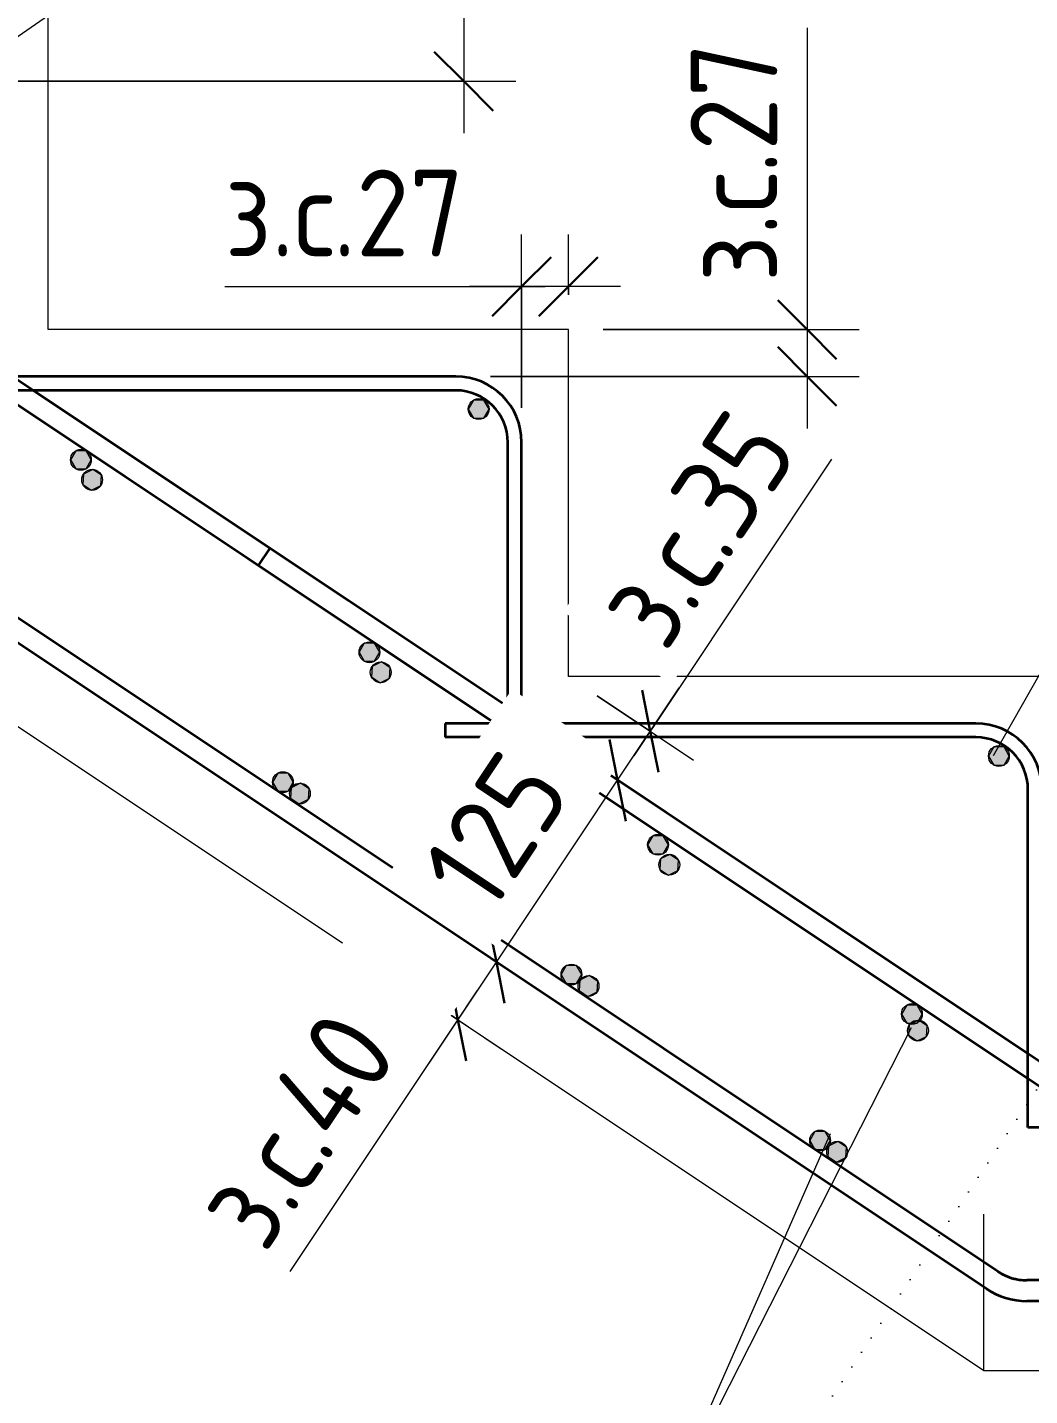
# Model space of a CAD drawing. Header units: millimetres. Extents: x 2384 to 38512, y -3571 to 48684.
# Drawn here: x 8291 to 8869, y -1135 to -346 of the extents above; entities that cross this region are included whole.
import ezdxf

# ---------------------------------------------------------------- set-up
doc = ezdxf.new("R2010")
doc.units = ezdxf.units.MM
doc.linetypes.add('01 Штриховая _2 мм_', pattern=[3, 2, -1])
doc.linetypes.add('04 Пунктир 10мм', pattern=[10, 0, -10])
for name, color, linetype, lineweight in [('AA_Dim', 7, 'Continuous', 9), ('AA_Dim-20', 7, 'Continuous', 9), ('AA_Linii', 7, 'Continuous', 9), ('AA_Razrez', 7, 'Continuous', 9), ('AA_Vinoska', 7, 'Continuous', 9), ('AF_Lestnica', 7, '01 Штриховая _2 мм_', 9), ('KR_Armatura', 7, 'Continuous', 20), ('KR_Armatura_Tonkie', 7, 'Continuous', 20)]:
    doc.layers.add(name, color=color, linetype=linetype, lineweight=lineweight)
doc.styles.add('ISOCPEUR_1', font='isocpeur.ttf', dxfattribs={"width": 0.9, "height": 50})
doc.dimstyles.new('00_Точн_3_знака__прозр_', dxfattribs={"dimscale": 304.8, "dimtxt": 49.799059, "dimasz": 0.111549, "dimexe": 0.098425, "dimexo": 0.065617, "dimgap": 0.006562, "dimtad": 1, "dimdec": 3, "dimrnd": 0.001, "dimdsep": 46, "dimtxsty": 'ISOCPEUR_1', "dimblk1": 'OBLIQUE', "dimblk2": 'OBLIQUE', "dimsah": 1, "dimcen": 0.09, "dimdle": 0.098425, "dimazin": 0, "dimtfac": 1, "dimtdec": 4, "dimtix": 1, "dimtmove": 1, "dimatfit": 3, "dimfxl": 1, "dimtvp": 1, "dimtolj": 1, "dimtzin": 0, "dimlwd": 18, "dimlwe": 18, "dimarcsym": 2})
doc.dimstyles.new('05_Округл_5мм__непрозр_', dxfattribs={"dimscale": 304.8, "dimtxt": 49.799059, "dimasz": 0.111549, "dimexe": 0.098425, "dimexo": 0.065617, "dimgap": 0.006562, "dimtad": 1, "dimdec": 0, "dimrnd": 5, "dimdsep": 46, "dimtxsty": 'ISOCPEUR_1', "dimblk1": 'OBLIQUE', "dimblk2": 'OBLIQUE', "dimsah": 1, "dimcen": 0.09, "dimdle": 0.098425, "dimazin": 0, "dimtfac": 1, "dimtdec": 4, "dimtix": 1, "dimtmove": 0, "dimatfit": 3, "dimfxl": 1, "dimtvp": 1, "dimtfill": 1, "dimtolj": 1, "dimtzin": 0, "dimlwd": 18, "dimlwe": 18, "dimarcsym": 2})
doc.dimstyles.new('05_Округл_5мм__непрозр__1', dxfattribs={"dimscale": 304.8, "dimtxt": 49.799059, "dimasz": 0.111549, "dimexe": 0.098425, "dimexo": 0.065617, "dimgap": 0.006562, "dimtad": 1, "dimdec": 0, "dimrnd": 5, "dimdsep": 46, "dimtxsty": 'ISOCPEUR_1', "dimblk1": 'OBLIQUE', "dimblk2": 'OBLIQUE', "dimsah": 1, "dimcen": 0.09, "dimdle": 0.098425, "dimazin": 0, "dimtfac": 1, "dimtdec": 4, "dimtix": 1, "dimtmove": 1, "dimatfit": 3, "dimfxl": 1, "dimtvp": 1, "dimtfill": 1, "dimtolj": 1, "dimtzin": 0, "dimlwd": 18, "dimlwe": 18, "dimarcsym": 2})
doc.dimstyles.new('05_Округл_5мм__прозр_', dxfattribs={"dimscale": 304.8, "dimtxt": 49.799059, "dimasz": 0.111549, "dimexe": 0.098425, "dimexo": 0.065617, "dimgap": 0.006562, "dimtad": 1, "dimdec": 0, "dimrnd": 5, "dimdsep": 46, "dimtxsty": 'ISOCPEUR_1', "dimblk1": 'OBLIQUE', "dimblk2": 'OBLIQUE', "dimsah": 1, "dimcen": 0.09, "dimdle": 0.098425, "dimazin": 0, "dimtfac": 1, "dimtdec": 4, "dimtix": 1, "dimtmove": 1, "dimatfit": 3, "dimfxl": 1, "dimtvp": 1, "dimtolj": 1, "dimtzin": 0, "dimlwd": 18, "dimlwe": 18, "dimarcsym": 2})

# ---------------------------------------------------------------- blocks, each defined once
blk = doc.blocks.new('Лестницы 1 - Лестницы 1-3670290-Сечение 2')
at = {"layer": 'AF_Lestnica', "linetype": 'Continuous', "lineweight": 20}
for p, q in [((3410.06, -520), (3410.06, -320)), ((3710.06, -520), (3410.06, -520)), ((3710.06, -720), (3710.06, -520)), ((4010.06, -720), (3710.06, -720)), ((3370.06, -733.7), (3949.51, -1120)), ((3949.51, -1120), (5310.06, -1120))]:
    blk.add_line(p, q, dxfattribs=at)
blk = doc.blocks.new('DIMBLOCK75-Сечение 2')
at = {"layer": 'AA_Dim-20', "lineweight": 18}
for p, q in [((8187.58, -350.81), (8187.58, -198.01)), ((8302.79, -300), (8302.79, -198.01)), ((8187.58, -228.01), (8332.79, -228.01)), ((8187.58, -228.01), (8187.58, -350.81)), ((8316.78, -228.01), (8245.18, -228.01)), ((8302.79, -228.01), (8302.79, -300)), ((8414.35, -228.01), (8316.78, -228.01))]:
    blk.add_line(p, q, dxfattribs=at)
at = {"layer": 'AA_Dim-20', "lineweight": 30}
for p, q in [((8187.58, -228.01), (8204.58, -211.01)), ((8302.79, -228.01), (8319.79, -211.01)), ((8187.58, -228.01), (8170.58, -245.01)), ((8302.79, -228.01), (8285.79, -245.01))]:
    blk.add_line(p, q, dxfattribs=at)
at = {"layer": 'AA_Dim-20', "color": 0, "lineweight": 18, "insert": (8336.78, -160.69), "char_height": 50, "width": 93.0859, "attachment_point": 1, "line_spacing_factor": 1.149209, "style": 'ISOCPEUR_1'}
blk.add_mtext('115', dxfattribs=at)
blk = doc.blocks.new('_Oblique')
at = {"color": 0, "linetype": 'ByBlock', "lineweight": -2}
blk.add_line((-0.5, -0.5), (0.5, 0.5), dxfattribs=at)
blk = doc.blocks.new('DIMBLOCK87-Сечение 2')
at = {"layer": 'AA_Dim-20', "lineweight": 18}
for p, q in [((8542.37, -230.32), (8542.37, -313.52)), ((8542.39, -290), (8542.39, -406.81)), ((8542.37, -313.52), (8542.39, -348.4)), ((8322.79, -320), (8572.39, -320)), ((8542.39, -320), (8322.79, -320)), ((8213.58, -376.81), (8572.39, -376.81)), ((8542.39, -376.81), (8213.58, -376.81))]:
    blk.add_line(p, q, dxfattribs=at)
at = {"layer": 'AA_Dim-20', "lineweight": 30}
for p, q in [((8542.39, -320), (8525.39, -303)), ((8542.39, -320), (8559.39, -337)), ((8542.39, -376.81), (8525.39, -359.81)), ((8542.39, -376.81), (8559.39, -393.81))]:
    blk.add_line(p, q, dxfattribs=at)
at = {"layer": 'AA_Dim-20', "color": 0, "lineweight": 18, "insert": (8475.04, -293.52), "char_height": 50, "width": 75.8478, "attachment_point": 1, "rotation": 90, "line_spacing_factor": 1.149209, "style": 'ISOCPEUR_1'}
blk.add_mtext('55', dxfattribs=at)
blk = doc.blocks.new('DIMBLOCK88-Сечение 2')
at = {"layer": 'AA_Dim-20', "lineweight": 30}
for p, q in [((8561.25, -884.6), (8556.53, -861.03)), ((8561.25, -884.6), (8565.96, -908.18)), ((8539.06, -917.89), (8534.35, -894.31)), ((8539.06, -917.89), (8543.78, -941.46))]:
    blk.add_line(p, q, dxfattribs=at)
at = {"layer": 'AA_Dim-20', "lineweight": 18}
for p, q in [((8557.89, -882.36), (8586.21, -901.25)), ((8561.25, -884.6), (8557.89, -882.36)), ((8522.42, -942.85), (8561.25, -884.6)), ((8537.31, -920.51), (8550.15, -901.25)), ((8442.29, -1063.05), (8537.31, -920.51)), ((8535.7, -915.64), (8564.02, -934.53)), ((8539.06, -917.89), (8535.7, -915.64))]:
    blk.add_line(p, q, dxfattribs=at)
at = {"layer": 'AA_Dim-20', "color": 0, "lineweight": 18, "insert": (8386.27, -1025.7), "char_height": 50, "width": 181.575, "attachment_point": 1, "rotation": 56.30993, "line_spacing_factor": 1.149209, "style": 'ISOCPEUR_1', "bg_fill": 3, "box_fill_scale": 1.25, "bg_fill_color": 256, "bg_fill_true_color": 13158600, "bg_fill_transparency": 0}
blk.add_mtext('з.с.40', dxfattribs=at)
blk = doc.blocks.new('DIMBLOCK89-Сечение 2')
at = {"layer": 'AA_Dim-20', "lineweight": 30}
for p, q in [((8631.14, -779.77), (8626.43, -756.19)), ((8631.14, -779.77), (8635.86, -803.34)), ((8561.25, -884.6), (8556.53, -861.03)), ((8561.25, -884.6), (8565.96, -908.18))]:
    blk.add_line(p, q, dxfattribs=at)
at = {"layer": 'AA_Dim-20', "lineweight": 18}
for p, q in [((8561.25, -884.6), (8631.14, -779.77)), ((8627.78, -777.52), (8656.1, -796.41)), ((8631.14, -779.77), (8627.78, -777.52)), ((8557.89, -882.36), (8586.21, -901.25)), ((8561.25, -884.6), (8557.89, -882.36))]:
    blk.add_line(p, q, dxfattribs=at)
at = {"layer": 'AA_Dim-20', "color": 0, "lineweight": 18, "insert": (8516.27, -830.7), "char_height": 50, "width": 103.4288, "attachment_point": 1, "rotation": 56.30993, "line_spacing_factor": 1.149209, "style": 'ISOCPEUR_1', "bg_fill": 3, "box_fill_scale": 1.25, "bg_fill_color": 256, "bg_fill_true_color": 13158600, "bg_fill_transparency": 0}
blk.add_mtext('125', dxfattribs=at)
blk = doc.blocks.new('DIMBLOCK90-Сечение 2')
at = {"layer": 'AA_Dim-20', "lineweight": 18}
for p, q in [((8754.54, -594.67), (8662.17, -733.23)), ((8619.43, -731.09), (8674.96, -768.12)), ((8650, -751.48), (8619.43, -731.09)), ((8631.14, -779.77), (8666.64, -726.51)), ((8662.17, -733.23), (8640.57, -765.62)), ((8627.78, -777.52), (8656.1, -796.41)), ((8631.14, -779.77), (8627.78, -777.52))]:
    blk.add_line(p, q, dxfattribs=at)
at = {"layer": 'AA_Dim-20', "lineweight": 30}
for p, q in [((8650, -751.48), (8645.29, -727.9)), ((8631.14, -779.77), (8626.43, -756.19)), ((8650, -751.48), (8654.72, -775.05)), ((8631.14, -779.77), (8635.86, -803.34))]:
    blk.add_line(p, q, dxfattribs=at)
at = {"layer": 'AA_Dim-20', "color": 0, "lineweight": 18, "insert": (8617.24, -679.24), "char_height": 50, "width": 175.829, "attachment_point": 1, "rotation": 56.30993, "line_spacing_factor": 1.149209, "style": 'ISOCPEUR_1', "bg_fill": 3, "box_fill_scale": 1.25, "bg_fill_color": 256, "bg_fill_true_color": 13158600, "bg_fill_transparency": 0}
blk.add_mtext('з.с.35', dxfattribs=at)
blk = doc.blocks.new('DIMBLOCK100-Сечение 2')
at = {"layer": 'AA_Dim-20', "lineweight": 18}
for p, q in [((8740.51, -346.05), (8740.51, -512.58)), ((8740.43, -490), (8740.43, -577)), ((8740.51, -512.58), (8740.43, -533.5)), ((8622.79, -520), (8770.43, -520)), ((8740.43, -520), (8622.79, -520)), ((8557.79, -547), (8770.43, -547)), ((8740.43, -547), (8557.79, -547))]:
    blk.add_line(p, q, dxfattribs=at)
at = {"layer": 'AA_Dim-20', "lineweight": 30}
for p, q in [((8740.43, -520), (8723.43, -503)), ((8740.43, -520), (8757.43, -537)), ((8740.43, -547), (8723.43, -530)), ((8740.43, -547), (8757.43, -564))]:
    blk.add_line(p, q, dxfattribs=at)
at = {"layer": 'AA_Dim-20', "color": 0, "lineweight": 18, "insert": (8673.19, -492.58), "char_height": 50, "width": 175.829, "attachment_point": 1, "rotation": 90, "line_spacing_factor": 1.149209, "style": 'ISOCPEUR_1'}
blk.add_mtext('з.с.27', dxfattribs=at)
blk = doc.blocks.new('DIMBLOCK101-Сечение 2')
at = {"layer": 'AA_Dim-20', "lineweight": 18}
for p, q in [((8575.79, -565), (8575.79, -465.19)), ((8602.79, -500), (8602.79, -465.19)), ((8404.57, -495.11), (8571.1, -495.11)), ((8632.79, -495.19), (8545.79, -495.19)), ((8571.1, -495.11), (8589.29, -495.19)), ((8575.79, -495.19), (8575.79, -565)), ((8602.79, -495.19), (8602.79, -500))]:
    blk.add_line(p, q, dxfattribs=at)
at = {"layer": 'AA_Dim-20', "lineweight": 30}
for p, q in [((8575.79, -495.19), (8592.79, -478.19)), ((8602.79, -495.19), (8619.79, -478.19)), ((8575.79, -495.19), (8558.79, -512.19)), ((8602.79, -495.19), (8585.79, -512.19))]:
    blk.add_line(p, q, dxfattribs=at)
at = {"layer": 'AA_Dim-20', "color": 0, "lineweight": 18, "insert": (8404.57, -427.79), "char_height": 50, "width": 175.829, "attachment_point": 1, "line_spacing_factor": 1.149209, "style": 'ISOCPEUR_1'}
blk.add_mtext('з.с.27', dxfattribs=at)

msp = doc.modelspace()

# ---------------------------------------------------------------- hatches: boundary and pattern name
at = {"layer": 'KR_Armatura'}
h = msp.add_hatch(color=256, dxfattribs=at)
edge = h.paths.add_edge_path()
edge.add_arc((8550.9985, -565.7866), 6, 0, 360)
for points in [[(8547.9985, -570.9827), (8553.9985, -570.9827), (8556.9985, -565.7866), (8553.9985, -560.5904), (8547.9985, -560.5904), (8544.9985, -565.7866)], [(8318.6127, -600.2437), (8324.6127, -600.2437), (8327.6127, -595.0476), (8324.6127, -589.8514), (8318.6127, -589.8514), (8315.6127, -595.0476)], [(8327.7239, -612.5778), (8333.1023, -609.9184), (8333.4885, -603.9309), (8328.4962, -600.6027), (8323.1177, -603.262), (8322.7316, -609.2496)], [(8485.0227, -711.1837), (8491.0227, -711.1837), (8494.0227, -705.9876), (8491.0227, -700.7914), (8485.0227, -700.7914), (8482.0227, -705.9876)], [(8494.1339, -723.5178), (8499.5124, -720.8585), (8499.8985, -714.8709), (8494.9062, -711.5427), (8489.5278, -714.2021), (8489.1416, -720.1896)], [(8853.9985, -770.9827), (8856.9985, -765.7866), (8853.9985, -760.5904), (8847.9985, -760.5904), (8844.9985, -765.7866), (8847.9985, -770.9827)], [(8435.0997, -786.0683), (8441.0997, -786.0683), (8444.0997, -780.8721), (8441.0997, -775.676), (8435.0997, -775.676), (8432.0997, -780.8721)], [(8447.5391, -793.4101), (8452.9176, -790.7507), (8453.3037, -784.7631), (8448.3114, -781.4349), (8442.933, -784.0943), (8442.5468, -790.0818)], [(8651.4328, -822.1238), (8657.4328, -822.1238), (8660.4328, -816.9276), (8657.4328, -811.7315), (8651.4328, -811.7315), (8648.4328, -816.9276)], [(8660.544, -834.4579), (8665.9224, -831.7985), (8666.3086, -825.8109), (8661.3163, -822.4827), (8655.9378, -825.1421), (8655.5517, -831.1297)], [(8601.5098, -897.0083), (8607.5098, -897.0083), (8610.5098, -891.8122), (8607.5098, -886.616), (8601.5098, -886.616), (8598.5098, -891.8122)], [(8613.9492, -904.3501), (8619.3276, -901.6907), (8619.7138, -895.7032), (8614.7215, -892.375), (8609.343, -895.0343), (8608.9569, -901.0219)], [(8797.8428, -919.7305), (8803.8428, -919.7305), (8806.8428, -914.5343), (8803.8428, -909.3382), (8797.8428, -909.3382), (8794.8428, -914.5343)], [(8803.9305, -930.0547), (8809.309, -927.3954), (8809.6951, -921.4078), (8804.7028, -918.0796), (8799.3244, -920.739), (8798.9382, -926.7265)], [(8744.8963, -992.6052), (8750.8963, -992.6052), (8753.8963, -987.409), (8750.8963, -982.2129), (8744.8963, -982.2129), (8741.8963, -987.409)], [(8757.3357, -999.947), (8762.7141, -997.2876), (8763.1003, -991.3), (8758.108, -987.9718), (8752.7295, -990.6312), (8752.3434, -996.6188)]]:
    msp.add_hatch(color=256, dxfattribs=at).paths.add_polyline_path(points)
h = msp.add_hatch(color=256, dxfattribs=at)
edge = h.paths.add_edge_path()
edge.add_arc((8321.6127, -595.0476), 6, 0, 360)
h = msp.add_hatch(color=256, dxfattribs=at)
edge = h.paths.add_edge_path()
edge.add_arc((8328.11, -606.5902), 6, 0, 360)
h = msp.add_hatch(color=256, dxfattribs=at)
edge = h.paths.add_edge_path()
edge.add_arc((8488.0227, -705.9876), 6, 0, 360)
h = msp.add_hatch(color=256, dxfattribs=at)
edge = h.paths.add_edge_path()
edge.add_arc((8494.5201, -717.5303), 6, 0, 360)
h = msp.add_hatch(color=256, dxfattribs=at)
edge = h.paths.add_edge_path()
edge.add_arc((8850.9985, -765.7866), 6, 0, 360)
h = msp.add_hatch(color=256, dxfattribs=at)
edge = h.paths.add_edge_path()
edge.add_arc((8438.0997, -780.8721), 6, 0, 360)
h = msp.add_hatch(color=256, dxfattribs=at)
edge = h.paths.add_edge_path()
edge.add_arc((8447.9253, -787.4225), 6, 0, 360)
h = msp.add_hatch(color=256, dxfattribs=at)
edge = h.paths.add_edge_path()
edge.add_arc((8654.4328, -816.9276), 6, 0, 360)
h = msp.add_hatch(color=256, dxfattribs=at)
edge = h.paths.add_edge_path()
edge.add_arc((8660.9301, -828.4703), 6, 0, 360)
h = msp.add_hatch(color=256, dxfattribs=at)
edge = h.paths.add_edge_path()
edge.add_arc((8604.5098, -891.8122), 6, 0, 360)
h = msp.add_hatch(color=256, dxfattribs=at)
edge = h.paths.add_edge_path()
edge.add_arc((8614.3353, -898.3625), 6, 0, 360)
h = msp.add_hatch(color=256, dxfattribs=at)
edge = h.paths.add_edge_path()
edge.add_arc((8800.8428, -914.5343), 6, 0, 360)
h = msp.add_hatch(color=256, dxfattribs=at)
edge = h.paths.add_edge_path()
edge.add_arc((8804.3167, -924.0672), 6, 0, 360)
h = msp.add_hatch(color=256, dxfattribs=at)
edge = h.paths.add_edge_path()
edge.add_arc((8747.8963, -987.409), 6, 0, 360)
h = msp.add_hatch(color=256, dxfattribs=at)
edge = h.paths.add_edge_path()
edge.add_arc((8757.7218, -993.9594), 6, 0, 360)

# ---------------------------------------------------------------- linework, layer by layer
at = {"layer": 'AA_Linii'}
msp.add_line((8842.2302, -1119.9998), (8842.2302, -1029.9998), dxfattribs=at)
at = {"layer": 'AA_Vinoska'}
for p, q in [((8269.7025, -361.673), (8637.2922, -105.4378)), ((8847.8195, -765.496), (9009.2029, -481.2529)), ((8800.3432, -922.5204), (8653.0678, -1212.2817)), ((8753.6461, -983.5858), (8653.0678, -1212.2817))]:
    msp.add_line(p, q, dxfattribs=at)
at = {"layer": 'KR_Armatura'}
for p, q in [((8547.9985, -560.5904), (8544.9985, -565.7866)), ((8544.9985, -565.7866), (8547.9985, -570.9827)), ((8553.9985, -560.5904), (8547.9985, -560.5904)), ((8556.9985, -565.7866), (8553.9985, -560.5904)), ((8553.9985, -570.9827), (8556.9985, -565.7866)), ((8547.9985, -570.9827), (8553.9985, -570.9827)), ((8318.6127, -589.8514), (8315.6127, -595.0476)), ((8324.6127, -589.8514), (8318.6127, -589.8514)), ((8327.6127, -595.0476), (8324.6127, -589.8514)), ((8315.6127, -595.0476), (8318.6127, -600.2437)), ((8324.6127, -600.2437), (8327.6127, -595.0476)), ((8318.6127, -600.2437), (8324.6127, -600.2437)), ((8323.1177, -603.262), (8322.7316, -609.2496)), ((8328.4962, -600.6027), (8323.1177, -603.262)), ((8333.4885, -603.9309), (8328.4962, -600.6027)), ((8333.1023, -609.9184), (8333.4885, -603.9309)), ((8322.7316, -609.2496), (8327.7239, -612.5778)), ((8327.7239, -612.5778), (8333.1023, -609.9184)), ((8485.0227, -700.7914), (8482.0227, -705.9876)), ((8491.0227, -700.7914), (8485.0227, -700.7914)), ((8494.0227, -705.9876), (8491.0227, -700.7914)), ((8482.0227, -705.9876), (8485.0227, -711.1837)), ((8491.0227, -711.1837), (8494.0227, -705.9876)), ((8485.0227, -711.1837), (8491.0227, -711.1837)), ((8489.5278, -714.2021), (8489.1416, -720.1896)), ((8494.9062, -711.5427), (8489.5278, -714.2021)), ((8499.8985, -714.8709), (8494.9062, -711.5427)), ((8499.5124, -720.8585), (8499.8985, -714.8709)), ((8489.1416, -720.1896), (8494.1339, -723.5178)), ((8494.1339, -723.5178), (8499.5124, -720.8585)), ((8847.9985, -760.5904), (8844.9985, -765.7866)), ((8853.9985, -760.5904), (8847.9985, -760.5904)), ((8856.9985, -765.7866), (8853.9985, -760.5904)), ((8844.9985, -765.7866), (8847.9985, -770.9827)), ((8847.9985, -770.9827), (8853.9985, -770.9827)), ((8853.9985, -770.9827), (8856.9985, -765.7866)), ((8435.0997, -775.676), (8432.0997, -780.8721)), ((8432.0997, -780.8721), (8435.0997, -786.0683)), ((8441.0997, -775.676), (8435.0997, -775.676)), ((8444.0997, -780.8721), (8441.0997, -775.676)), ((8441.0997, -786.0683), (8444.0997, -780.8721)), ((8435.0997, -786.0683), (8441.0997, -786.0683)), ((8442.933, -784.0943), (8442.5468, -790.0818)), ((8448.3114, -781.4349), (8442.933, -784.0943)), ((8453.3037, -784.7631), (8448.3114, -781.4349)), ((8452.9176, -790.7507), (8453.3037, -784.7631)), ((8442.5468, -790.0818), (8447.5391, -793.4101)), ((8447.5391, -793.4101), (8452.9176, -790.7507)), ((8651.4328, -811.7315), (8648.4328, -816.9276)), ((8657.4328, -811.7315), (8651.4328, -811.7315)), ((8660.4328, -816.9276), (8657.4328, -811.7315)), ((8648.4328, -816.9276), (8651.4328, -822.1238)), ((8657.4328, -822.1238), (8660.4328, -816.9276)), ((8651.4328, -822.1238), (8657.4328, -822.1238)), ((8655.9378, -825.1421), (8655.5517, -831.1297)), ((8661.3163, -822.4827), (8655.9378, -825.1421)), ((8666.3086, -825.8109), (8661.3163, -822.4827)), ((8665.9224, -831.7985), (8666.3086, -825.8109)), ((8655.5517, -831.1297), (8660.544, -834.4579)), ((8660.544, -834.4579), (8665.9224, -831.7985)), ((8601.5098, -886.616), (8598.5098, -891.8122)), ((8607.5098, -886.616), (8601.5098, -886.616)), ((8610.5098, -891.8122), (8607.5098, -886.616)), ((8598.5098, -891.8122), (8601.5098, -897.0083)), ((8601.5098, -897.0083), (8607.5098, -897.0083)), ((8607.5098, -897.0083), (8610.5098, -891.8122)), ((8609.343, -895.0343), (8608.9569, -901.0219)), ((8614.7215, -892.375), (8609.343, -895.0343)), ((8619.7138, -895.7032), (8614.7215, -892.375)), ((8619.3276, -901.6907), (8619.7138, -895.7032)), ((8608.9569, -901.0219), (8613.9492, -904.3501)), ((8613.9492, -904.3501), (8619.3276, -901.6907)), ((8797.8428, -909.3382), (8794.8428, -914.5343)), ((8794.8428, -914.5343), (8797.8428, -919.7305)), ((8803.8428, -909.3382), (8797.8428, -909.3382)), ((8806.8428, -914.5343), (8803.8428, -909.3382)), ((8803.8428, -919.7305), (8806.8428, -914.5343)), ((8797.8428, -919.7305), (8803.8428, -919.7305)), ((8799.3244, -920.739), (8798.9382, -926.7265)), ((8804.7028, -918.0796), (8799.3244, -920.739)), ((8809.6951, -921.4078), (8804.7028, -918.0796)), ((8809.309, -927.3954), (8809.6951, -921.4078)), ((8798.9382, -926.7265), (8803.9305, -930.0547)), ((8803.9305, -930.0547), (8809.309, -927.3954)), ((8744.8963, -982.2129), (8741.8963, -987.409)), ((8750.8963, -982.2129), (8744.8963, -982.2129)), ((8753.8963, -987.409), (8750.8963, -982.2129)), ((8741.8963, -987.409), (8744.8963, -992.6052)), ((8744.8963, -992.6052), (8750.8963, -992.6052)), ((8750.8963, -992.6052), (8753.8963, -987.409)), ((8752.7295, -990.6312), (8752.3434, -996.6188)), ((8758.108, -987.9718), (8752.7295, -990.6312)), ((8763.1003, -991.3), (8758.108, -987.9718)), ((8762.7141, -997.2876), (8763.1003, -991.3)), ((8752.3434, -996.6188), (8757.3357, -999.947)), ((8757.3357, -999.947), (8762.7141, -997.2876))]:
    msp.add_line(p, q, dxfattribs=at)
for centre in [(8550.9985, -565.7866), (8321.6127, -595.0476), (8328.11, -606.5902), (8488.0227, -705.9876), (8494.5201, -717.5303), (8850.9985, -765.7866), (8438.0997, -780.8721), (8447.9253, -787.4225), (8654.4328, -816.9276), (8660.9301, -828.4703), (8604.5098, -891.8122), (8614.3353, -898.3625), (8800.8428, -914.5343), (8804.3167, -924.0672), (8747.8963, -987.409), (8757.7218, -993.9594)]:
    msp.add_circle(centre, 6, dxfattribs=at)
at = {"layer": 'KR_Armatura_Tonkie', "lineweight": 35}
for p, q in [((9055.9332, -1062.9613), (8069.2898, -405.199)), ((9049.2768, -1072.9459), (8062.6334, -415.1836)), ((8850.4168, -1062.9613), (8066.1135, -540.0924)), ((8850.4165, -1062.9611), (8066.1136, -540.0925)), ((8850.4165, -1062.9611), (8066.1136, -540.0925)), ((8850.4165, -1062.9611), (8066.1136, -540.0925)), ((8843.7604, -1072.9459), (8059.4571, -550.077)), ((8843.7601, -1072.9457), (8059.4572, -550.0771)), ((8843.7601, -1072.9457), (8059.4572, -550.0771)), ((8843.7601, -1072.9457), (8059.4572, -550.0771)), ((8537.7853, -546.9998), (8231.7853, -546.9998)), ((8537.7853, -546.9998), (8281.9909, -546.9998)), ((8537.7853, -546.9998), (8281.9909, -546.9998)), ((8537.7853, -546.9998), (8281.9909, -546.9998)), ((8537.7853, -554.9998), (8231.7853, -554.9998)), ((8293.9909, -554.9998), (8275.7853, -554.9998)), ((8293.9909, -554.9998), (8275.7853, -554.9998)), ((8293.9909, -554.9998), (8275.7853, -554.9998)), ((8560.3576, -746.9998), (8275.7853, -557.2849)), ((8560.3576, -746.9998), (8275.7853, -557.2849)), ((8560.3576, -746.9998), (8275.7853, -557.2849)), ((8567.7853, -737.5293), (8293.9909, -554.9998)), ((8567.7853, -737.5293), (8293.9909, -554.9998)), ((8567.7853, -737.5293), (8293.9909, -554.9998)), ((8537.7853, -554.9998), (8293.9909, -554.9998)), ((8537.7853, -554.9998), (8293.9909, -554.9998)), ((8537.7853, -554.9998), (8293.9909, -554.9998)), ((8567.7853, -779.9998), (8567.7853, -584.9998)), ((8567.7853, -737.5293), (8567.7853, -584.9998)), ((8567.7853, -737.5293), (8567.7853, -584.9998)), ((8567.7853, -737.5293), (8567.7853, -584.9998)), ((8575.7853, -779.9998), (8575.7853, -584.9998)), ((8575.7853, -742.8627), (8575.7853, -584.9998)), ((8575.7853, -742.8627), (8575.7853, -584.9998)), ((8575.7853, -742.8627), (8575.7853, -584.9998)), ((8430.5722, -646.0539), (8423.9158, -656.0385)), ((8430.5722, -646.0539), (8423.9158, -656.0385)), ((8430.5722, -646.0539), (8423.9158, -656.0385)), ((8430.5722, -646.0539), (8423.9158, -656.0385)), ((8911.9332, -966.9613), (8430.5722, -646.0539)), ((8567.7853, -737.5293), (8430.5722, -646.0539)), ((8567.7853, -737.5293), (8430.5722, -646.0539)), ((8567.7853, -737.5293), (8430.5722, -646.0539)), ((8905.2768, -976.9459), (8423.9158, -656.0385)), ((8560.3576, -746.9998), (8423.9158, -656.0385)), ((8560.3576, -746.9998), (8423.9158, -656.0385)), ((8560.3576, -746.9998), (8423.9158, -656.0385)), ((8567.7853, -746.9998), (8567.7853, -737.5293)), ((8837.7853, -746.9998), (8531.7853, -746.9998)), ((8531.7853, -746.9998), (8531.7853, -754.9998)), ((8560.3576, -746.9998), (8531.7853, -746.9998)), ((8531.7853, -746.9998), (8531.7853, -754.9998)), ((8560.3576, -746.9998), (8531.7853, -746.9998)), ((8531.7853, -746.9998), (8531.7853, -754.9998)), ((8560.3576, -746.9998), (8531.7853, -746.9998)), ((8531.7853, -746.9998), (8531.7853, -754.9998)), ((8567.7853, -746.9998), (8560.3576, -746.9998)), ((8581.9909, -746.9998), (8575.7853, -742.8627)), ((8581.9909, -746.9998), (8575.7853, -742.8627)), ((8581.9909, -746.9998), (8575.7853, -742.8627)), ((8575.7853, -746.9998), (8575.7853, -742.8627)), ((8581.9909, -746.9998), (8575.7853, -742.8627)), ((8581.9909, -746.9998), (8575.7853, -742.8627)), ((8581.9909, -746.9998), (8575.7853, -742.8627)), ((8581.9909, -746.9998), (8575.7853, -746.9998)), ((8837.7853, -746.9998), (8581.9909, -746.9998)), ((8837.7853, -746.9998), (8581.9909, -746.9998)), ((8837.7853, -746.9998), (8581.9909, -746.9998)), ((8837.7853, -754.9998), (8531.7853, -754.9998)), ((8567.7853, -754.9998), (8531.7853, -754.9998)), ((8567.7853, -754.9998), (8531.7853, -754.9998)), ((8567.7853, -754.9998), (8531.7853, -754.9998)), ((8567.7853, -779.9998), (8567.7853, -754.9998)), ((8567.7853, -779.9998), (8567.7853, -754.9998)), ((8567.7853, -779.9998), (8567.7853, -754.9998)), ((8575.7853, -757.2849), (8575.7853, -754.9998)), ((8593.9909, -754.9998), (8575.7853, -754.9998)), ((8867.7853, -937.5293), (8593.9909, -754.9998)), ((8867.7853, -937.5293), (8593.9909, -754.9998)), ((8867.7853, -937.5293), (8593.9909, -754.9998)), ((8837.7853, -754.9998), (8593.9909, -754.9998)), ((8837.7853, -754.9998), (8593.9909, -754.9998)), ((8837.7853, -754.9998), (8593.9909, -754.9998)), ((8867.7853, -937.5293), (8593.9909, -754.9998)), ((8867.7853, -937.5293), (8593.9909, -754.9998)), ((8867.7853, -937.5293), (8593.9909, -754.9998)), ((8867.7853, -951.9515), (8575.7853, -757.2849)), ((8867.7853, -951.9515), (8575.7853, -757.2849)), ((8867.7853, -951.9515), (8575.7853, -757.2849)), ((8575.7853, -779.9998), (8575.7853, -757.2849)), ((8575.7853, -779.9998), (8575.7853, -757.2849)), ((8575.7853, -779.9998), (8575.7853, -757.2849)), ((8867.7853, -951.9515), (8575.7853, -757.2849)), ((8867.7853, -951.9515), (8575.7853, -757.2849)), ((8867.7853, -951.9515), (8575.7853, -757.2849)), ((8575.7853, -779.9998), (8567.7853, -779.9998)), ((8575.7853, -779.9998), (8567.7853, -779.9998)), ((8575.7853, -779.9998), (8567.7853, -779.9998)), ((8575.7853, -779.9998), (8567.7853, -779.9998)), ((8867.7853, -979.9998), (8867.7853, -784.9998)), ((8867.7853, -937.5293), (8867.7853, -784.9998)), ((8867.7853, -937.5293), (8867.7853, -784.9998)), ((8867.7853, -937.5293), (8867.7853, -784.9998)), ((8867.7853, -951.9515), (8867.7853, -937.5293)), ((8867.7853, -979.9998), (8867.7853, -951.9515)), ((8867.7853, -979.9998), (8867.7853, -951.9515)), ((8867.7853, -979.9998), (8867.7853, -951.9515)), ((8875.7853, -979.9998), (8867.7853, -979.9998)), ((8875.7853, -979.9998), (8867.7853, -979.9998)), ((8875.7853, -979.9998), (8867.7853, -979.9998)), ((8875.7853, -979.9998), (8867.7853, -979.9998)), ((10254.7853, -1067.9998), (8867.0578, -1067.9998)), ((9041.8526, -1067.9964), (8867.058, -1067.9996)), ((9041.8526, -1067.9964), (8867.058, -1067.9996)), ((9041.8526, -1067.9964), (8867.058, -1067.9996)), ((10254.7853, -1079.9998), (8867.0578, -1079.9998)), ((10254.7853, -1079.9742), (8867.0583, -1079.9996)), ((10254.7853, -1079.9742), (8867.0583, -1079.9996)), ((10254.7853, -1079.9742), (8867.0583, -1079.9996))]:
    msp.add_line(p, q, dxfattribs=at)
for centre, radius, start, end in [((8537.7853, -584.9998), 38, 360, 90), ((8537.7853, -584.9998), 38, 360, 90), ((8537.7853, -584.9998), 38, 360, 90), ((8537.7853, -584.9998), 38, 360, 90), ((8537.7853, -584.9998), 30, 0, 90), ((8537.7853, -584.9998), 30, 0, 90), ((8537.7853, -584.9998), 30, 0, 90), ((8537.7853, -584.9998), 30, 0, 90), ((8837.7853, -784.9998), 38, 360, 90), ((8837.7853, -784.9998), 38, 360, 90), ((8837.7853, -784.9998), 38, 360, 90), ((8837.7853, -784.9998), 38, 360, 90), ((8837.7853, -784.9998), 30, 0, 90), ((8837.7853, -784.9998), 30, 0, 90), ((8837.7853, -784.9998), 30, 0, 90), ((8837.7853, -784.9998), 30, 0, 90), ((8867.0578, -1037.9998), 30, 236.3099325, 270), ((8867.0575, -1037.9996), 30, 236.3105799, 247.5403038), ((8867.0575, -1037.9996), 30, 236.3105799, 247.5403038), ((8867.0575, -1037.9996), 30, 236.3105799, 247.5403038), ((8867.0575, -1037.9996), 30, 247.5405633, 258.7705559), ((8867.0575, -1037.9996), 30, 247.5405633, 258.7705559), ((8867.0575, -1037.9996), 30, 247.5405633, 258.7705559), ((8867.0575, -1037.9996), 30, 258.7706752, 270.0005673), ((8867.0575, -1037.9996), 30, 258.7706752, 270.0005673), ((8867.0575, -1037.9996), 30, 258.7706752, 270.0005673), ((8867.0575, -1037.9996), 42, 236.3099325, 270.0010465), ((8867.0575, -1037.9996), 42, 236.3099325, 270.0010465), ((8867.0575, -1037.9996), 42, 236.3099325, 270.0010465), ((8867.0578, -1037.9998), 42, 236.3099325, 270)]:
    msp.add_arc(centre, radius, start, end, dxfattribs=at)

# ---------------------------------------------------------------- block references
at = {"layer": 'AF_Lestnica', "linetype": 'Continuous', "lineweight": 20}
msp.add_blockref('Лестницы 1 - Лестницы 1-3670290-Сечение 2', (4892.7237, 0), dxfattribs=at)

# ---------------------------------------------------------------- dimensions: what is measured, and where the dimension line sits
at = {"layer": 'AA_Dim', "lineweight": 18}
dim = msp.add_linear_dim(base=(8302.7853, -228.0104), p1=(8187.5795, -370.8081), p2=(8302.7853, -319.9998), dimstyle='05_Округл_5мм__прозр_', override={"dimpost": '<>', "dimfxl": 125.912147}, dxfattribs=at)
dim.commit()
dim.dimension.update_dxf_attribs({"geometry": 'DIMBLOCK75-Сечение 2', "text_midpoint": (8383.322, -194.0209), "dimtype": 160})
dim = msp.add_linear_dim(base=(8542.3934, -376.8081), p1=(8302.7853, -319.9998), p2=(8193.5795, -376.8081), angle=90, dimstyle='05_Округл_5мм__прозр_', override={"dimpost": '<>', "dimfxl": 123.097922}, dxfattribs=at)
dim.commit()
dim.dimension.update_dxf_attribs({"geometry": 'DIMBLOCK87-Сечение 2', "text_midpoint": (8508.3779, -255.5983), "dimtype": 160, "text_rotation": 90})

# ---------------------------------------------------------------- next in the draw order: dimensions: what is measured, and where the dimension line sits
dim = msp.add_linear_dim(base=(8561.2481, -884.6044), p1=(8519.0563, -904.5505), p2=(8541.2443, -871.2685), angle=56.3099325, dimstyle='05_Округл_5мм__непрозр__1', override={"dimpost": 'з.с.<>', "dimfxl": 40}, dxfattribs=at)
dim.commit()
dim.dimension.update_dxf_attribs({"geometry": 'DIMBLOCK88-Сечение 2', "text_midpoint": (8464.3649, -968.6539), "dimtype": 160, "text_rotation": 56.3099325})

# ---------------------------------------------------------------- next in the draw order: dimensions: what is measured, and where the dimension line sits
dim = msp.add_linear_dim(base=(8631.1404, -779.766), p1=(8541.2443, -871.2685), p2=(8611.1365, -766.4301), angle=56.3099325, dimstyle='05_Округл_5мм__непрозр_', override={"dimpost": '<>', "dimfxl": 126}, dxfattribs=at)
dim.commit()
dim.dimension.update_dxf_attribs({"geometry": 'DIMBLOCK89-Сечение 2', "text_midpoint": (8573.7289, -817.2083)})

# ---------------------------------------------------------------- next in the draw order: dimensions: what is measured, and where the dimension line sits
dim = msp.add_linear_dim(base=(8650.0002, -751.4763), p1=(8611.1365, -766.4301), p2=(8602.7853, -719.9998), angle=56.3099325, dimstyle='05_Округл_5мм__непрозр__1', override={"dimpost": 'з.с.<>', "dimfxl": 47.175447}, dxfattribs=at)
dim.commit()
dim.dimension.update_dxf_attribs({"geometry": 'DIMBLOCK90-Сечение 2', "text_midpoint": (8693.7446, -624.5843), "dimtype": 160, "text_rotation": 56.3099325})

# ---------------------------------------------------------------- next in the draw order: linework, layer by layer
at = {"layer": 'AA_Razrez', "linetype": '04 Пунктир 10мм'}
msp.add_line((9337.6367, -260.7364), (8568.9967, -1413.6963), dxfattribs=at)

# ---------------------------------------------------------------- next in the draw order: dimensions: what is measured, and where the dimension line sits
at = {"layer": 'AA_Dim', "lineweight": 18}
dim = msp.add_linear_dim(base=(8740.4267, -546.9998), p1=(8602.7853, -519.9998), p2=(8537.7853, -546.9998), angle=90, dimstyle='00_Точн_3_знака__прозр_', override={"dimpost": 'з.с.<>', "dimfxl": 70.384657}, dxfattribs=at)
dim.commit()
dim.dimension.update_dxf_attribs({"geometry": 'DIMBLOCK100-Сечение 2', "text_midpoint": (8706.5223, -404.6607), "dimtype": 160, "text_rotation": 90})
dim = msp.add_linear_dim(base=(8575.7853, -495.1929), p1=(8602.7853, -519.9998), p2=(8575.7853, -584.9998), dimstyle='00_Точн_3_знака__прозр_', override={"dimpost": 'з.с.<>', "dimfxl": 70.384657}, dxfattribs=at)
dim.commit()
dim.dimension.update_dxf_attribs({"geometry": 'DIMBLOCK101-Сечение 2', "text_midpoint": (8492.4863, -461.1211), "dimtype": 160})

doc.saveas('drawing.dxf')
